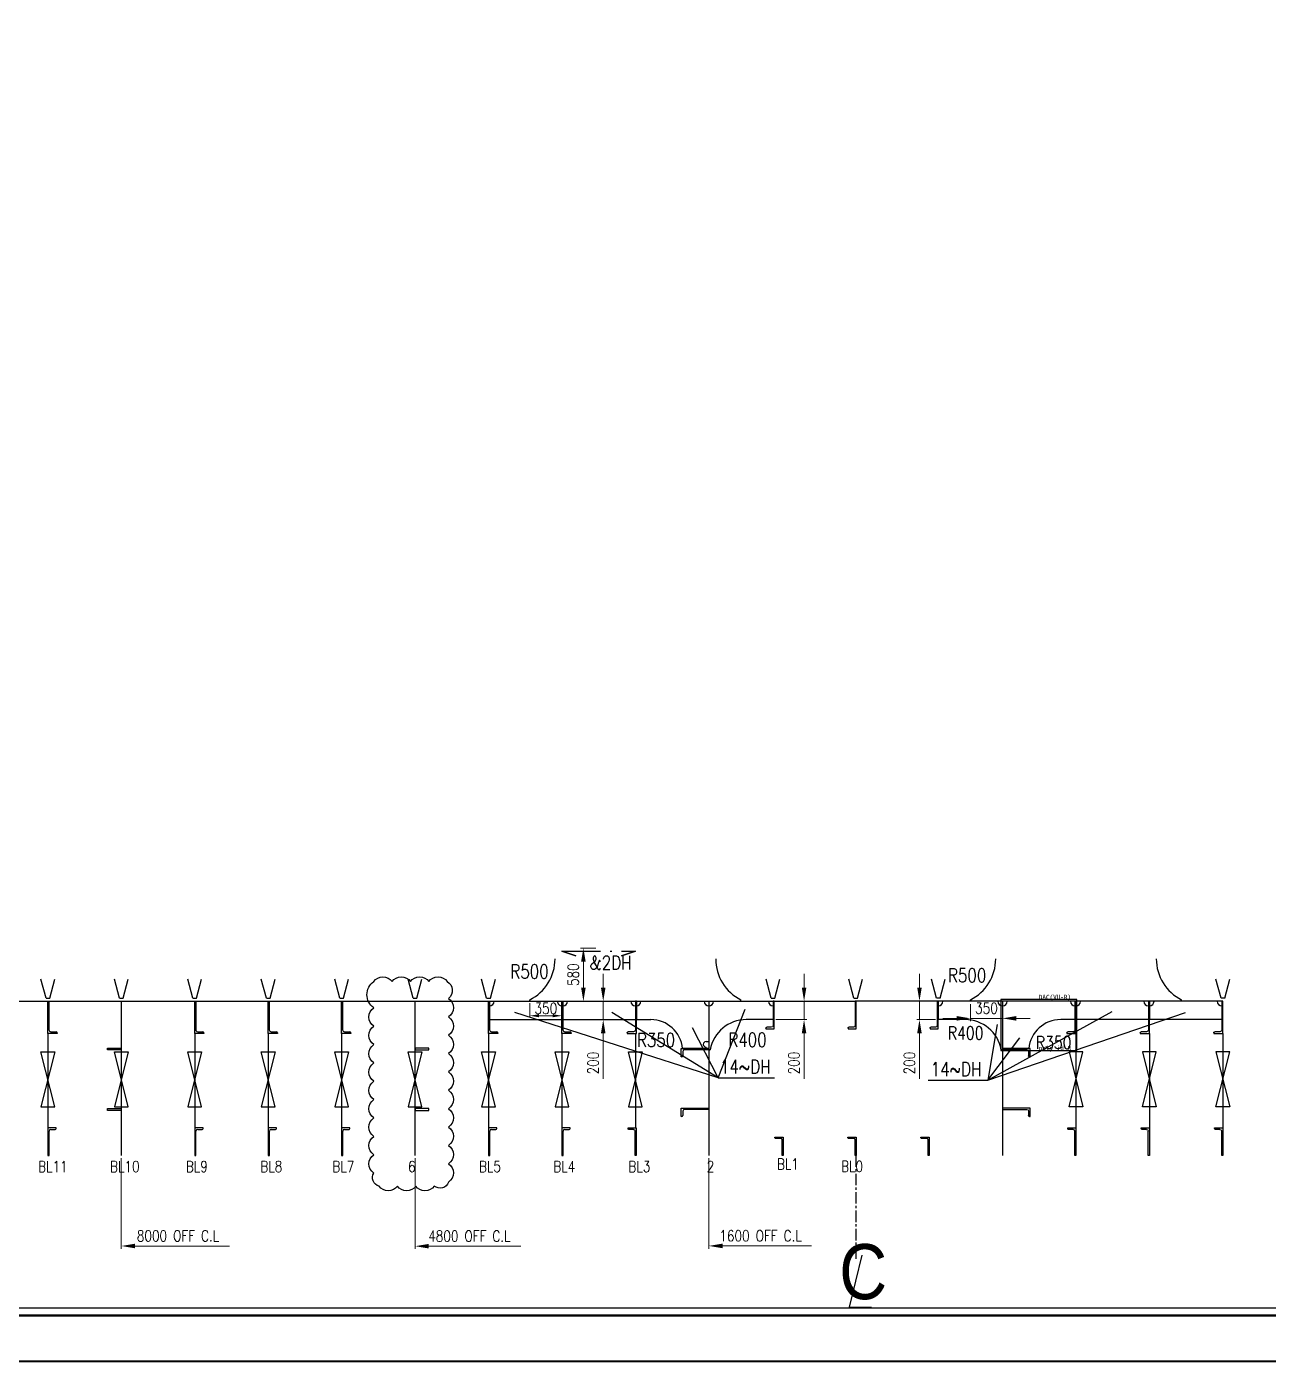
# Model space of a CAD drawing. Header units: millimetres. Extents: x 207778 to 249778, y -30286 to -586.
# Drawn here: x 221622 to 235148, y -30286 to -15747 of the extents above; entities that cross this region are included whole.
import ezdxf

# ---------------------------------------------------------------- set-up
doc = ezdxf.new("R2010")
doc.units = ezdxf.units.MM
doc.header["$LTSCALE"] = 100
for name, pattern in [('CENTER', [2, 1.25, -0.25, 0.25, -0.25]), ('JNRD_DBPointLine', [34, 24, -3, 0.5, -3, 0.5, -3]), ('JNRD_PointLine', [6.48, 4.2, -1.05, 0.18, -1.05])]:
    doc.linetypes.add(name, pattern=pattern)
for name, color, linetype in [('100-TX1', 7, 'Continuous'), ('200-CO3', 7, 'Continuous'), ('200-DO4', 7, 'JNRD_DBPointLine'), ('Braket', 30, 'Continuous'), ('L', 254, 'Continuous'), ('Plate_Visible', 3, 'Continuous'), ('Stiffener_Visible', 1, 'JNRD_PointLine'), ('图面分割框', 1, 'Continuous'), ('模糊匹配_自由边', 7, 'Continuous'), ('模糊匹配_非自由边', 7, 'Continuous')]:
    doc.layers.add(name, color=color, linetype=linetype)
doc.layers.add('正式送审前修改', color=6, linetype='Continuous', plot=False)
doc.styles.add('HZDXF', font='short.shx', dxfattribs={"width": 0.8, "bigfont": 'hzdxf.shx'})
doc.styles.add('JNRD_E1', font='romans.shx', dxfattribs={"width": 0.8})
doc.styles.get("Standard").update_dxf_attribs({"font": ''})
doc.styles.add('STYLE2', font='romans.shx', dxfattribs={"width": 0.8, "height": 120, "bigfont": 'xc02.shx'})
doc.styles.get('Standard').set_extended_font_data('SimSun')
doc.dimstyles.new('Jnrd_D120', dxfattribs={"dimtxt": 120, "dimasz": 100, "dimexe": 20, "dimexo": 20, "dimgap": 20, "dimtad": 1, "dimdec": 0, "dimrnd": 0.5, "dimtxsty": 'JNRD_E1', "dimcen": 0, "dimclrd": 1, "dimclre": 1, "dimclrt": 2, "dimazin": 3, "dimtfac": 1, "dimtdec": 0, "dimtmove": 0, "dimatfit": 3, "dimlwd": 5, "dimlwe": 5})
doc.dimstyles.new('Jnrd_D150', dxfattribs={"dimtxt": 120, "dimasz": 150, "dimexe": 30, "dimexo": 30, "dimgap": 50, "dimtad": 1, "dimdec": 0, "dimrnd": 0.5, "dimtxsty": 'JNRD_E1', "dimcen": 0, "dimclrd": 1, "dimclre": 1, "dimclrt": 2, "dimazin": 3, "dimtfac": 1, "dimtdec": 0, "dimtmove": 0, "dimatfit": 3, "dimlwd": 5, "dimlwe": 5})

# ---------------------------------------------------------------- blocks, each defined once
blk = doc.blocks.new('TK')
at = {"color": 0, "lineweight": 50}
blk.add_line((55097, -29769), (94097, -29769), dxfattribs=at)
at = {"color": 0}
blk.add_line((52597, -30270), (94597, -30270), dxfattribs=at)
blk = doc.blocks.new('*U33')
at = {"layer": 'L'}
for p, q in [((0, -350), (0, 0)), ((0, 0), (11, 0)), ((11, 0), (11, -311)), ((100, -350), (0, -350)), ((33, -333), (89, -333)), ((100, -344), (100, -350))]:
    blk.add_line(p, q, dxfattribs=at)
for centre, radius, start, end in [((33, -311), 22, 180, 270), ((89, -344), 11, 360, 90)]:
    blk.add_arc(centre, radius, start, end, dxfattribs=at)
blk = doc.blocks.new('*U34')
at = {"layer": 'L'}
for p, q in [((0, -300), (0, 0)), ((0, 0), (13, 0)), ((13, 0), (13, -264)), ((32, -283), (80.5, -283)), ((90, -300), (0, -300)), ((90, -292.5), (90, -300))]:
    blk.add_line(p, q, dxfattribs=at)
for centre, radius, start, end in [((32, -264), 19, 180, 270), ((80.5, -292.5), 9.5, 360, 90)]:
    blk.add_arc(centre, radius, start, end, dxfattribs=at)
blk = doc.blocks.new('*U35')
at = {"layer": 'L'}
for p, q in [((-90, 193), (-90, 200)), ((-90, 200), (0, 200)), ((-23, 186), (-83, 186)), ((-9, 0), (-9, 172)), ((0, 200), (0, 0)), ((0, 0), (-9, 0))]:
    blk.add_line(p, q, dxfattribs=at)
for centre, radius, start, end in [((-83, 193), 7, 180, 270), ((-23, 172), 14, 0, 90)]:
    blk.add_arc(centre, radius, start, end, dxfattribs=at)
blk = doc.blocks.new('*U13')
at = {"layer": 'L'}
for p, q in [((0, -300), (0, 0)), ((0, 0), (13, 0)), ((13, 0), (13, -264)), ((32, -283), (80.5, -283)), ((90, -300), (0, -300)), ((90, -292.5), (90, -300))]:
    blk.add_line(p, q, dxfattribs=at)
for centre, radius, start, end in [((32, -264), 19, 180, 270), ((80.5, -292.5), 9.5, 360, 90)]:
    blk.add_arc(centre, radius, start, end, dxfattribs=at)
blk = doc.blocks.new('*U11')
at = {"layer": 'L'}
for p, q in [((90, 300), (0, 300)), ((0, 300), (0, 0)), ((90, 292.5), (90, 300)), ((13, 0), (13, 264)), ((32, 283), (80.5, 283)), ((0, 0), (13, 0))]:
    blk.add_line(p, q, dxfattribs=at)
for centre, radius, start, end in [((80.5, 292.5), 9.5, 270, 0), ((32, 264), 19, 90, 180)]:
    blk.add_arc(centre, radius, start, end, dxfattribs=at)
blk = doc.blocks.new('*D60')
at = {"color": 1, "lineweight": 5}
for p, q in [((227103, -26384), (227103, -26542)), ((227453, -26384), (227453, -26542)), ((227353, -26522), (227203, -26522))]:
    blk.add_line(p, q, dxfattribs=at)
at = {"color": 1}
for points in [[(227203, -26505), (227203, -26538), (227103, -26522)], [(227353, -26538), (227353, -26505), (227453, -26522)]]:
    blk.add_solid(points, dxfattribs=at)
at = {"layer": 'Defpoints', "color": 0}
for p in [(227103, -26364), (227453, -26364), (227103, -26522)]:
    blk.add_point(p, dxfattribs=at)
at = {"color": 2, "insert": (227278, -26442), "char_height": 120, "attachment_point": 5, "style": 'JNRD_E1'}
blk.add_mtext('\\A1;350', dxfattribs=at)
blk = doc.blocks.new('*D61')
at = {"color": 1, "lineweight": 5}
for p, q in [((227903, -26214), (227903, -26064)), ((227849, -26364), (227933, -26364)), ((227903, -26364), (227903, -26564)), ((227849, -26564), (227933, -26564)), ((227903, -26714), (227903, -27210))]:
    blk.add_line(p, q, dxfattribs=at)
at = {"color": 1}
for points in [[(227878, -26214), (227928, -26214), (227903, -26364)], [(227928, -26714), (227878, -26714), (227903, -26564)]]:
    blk.add_solid(points, dxfattribs=at)
at = {"layer": 'Defpoints', "color": 0}
for p in [(227819, -26364), (227819, -26564), (227903, -26564)]:
    blk.add_point(p, dxfattribs=at)
at = {"color": 2, "insert": (227793, -27037), "char_height": 120, "attachment_point": 5, "rotation": 90, "style": 'JNRD_E1'}
blk.add_mtext('\\A1;200', dxfattribs=at)
blk = doc.blocks.new('*D62')
at = {"color": 1, "lineweight": 5}
for p, q in [((227823, -25784), (227657, -25784)), ((227687, -25934), (227687, -26214)), ((227823, -26364), (227657, -26364))]:
    blk.add_line(p, q, dxfattribs=at)
at = {"color": 1}
for points in [[(227712, -25934), (227662, -25934), (227687, -25784)], [(227662, -26214), (227712, -26214), (227687, -26364)]]:
    blk.add_solid(points, dxfattribs=at)
at = {"layer": 'Defpoints', "color": 0}
for p in [(227853, -25784), (227687, -26364), (227853, -26364)]:
    blk.add_point(p, dxfattribs=at)
at = {"color": 2, "insert": (227577, -26074), "char_height": 120, "attachment_point": 5, "rotation": 90, "style": 'JNRD_E1'}
blk.add_mtext('\\A1;580', dxfattribs=at)
blk = doc.blocks.new('*D46')
at = {"color": 1, "lineweight": 5}
for p, q in [((230091, -26214), (230091, -26064)), ((229783, -26364), (230121, -26364)), ((230091, -26364), (230091, -26564)), ((229783, -26564), (230121, -26564)), ((230091, -26714), (230091, -27210))]:
    blk.add_line(p, q, dxfattribs=at)
at = {"color": 1}
for points in [[(230066, -26214), (230116, -26214), (230091, -26364)], [(230116, -26714), (230066, -26714), (230091, -26564)]]:
    blk.add_solid(points, dxfattribs=at)
at = {"layer": 'Defpoints', "color": 0}
for p in [(229753, -26364), (229753, -26564), (230091, -26564)]:
    blk.add_point(p, dxfattribs=at)
at = {"color": 2, "insert": (229981, -27037), "char_height": 120, "attachment_point": 5, "rotation": 90, "style": 'JNRD_E1'}
blk.add_mtext('\\A1;200', dxfattribs=at)
blk = doc.blocks.new('*D47')
at = {"color": 1, "lineweight": 5}
for p, q in [((231903, -26394), (231903, -26580)), ((232253, -26394), (232253, -26580)), ((231753, -26550), (231603, -26550)), ((232253, -26550), (231903, -26550)), ((232403, -26550), (232553, -26550))]:
    blk.add_line(p, q, dxfattribs=at)
at = {"color": 1}
for points in [[(231753, -26575), (231753, -26525), (231903, -26550)], [(232403, -26525), (232403, -26575), (232253, -26550)]]:
    blk.add_solid(points, dxfattribs=at)
at = {"layer": 'Defpoints', "color": 0}
for p in [(231903, -26364), (232253, -26364), (231903, -26550)]:
    blk.add_point(p, dxfattribs=at)
at = {"color": 2, "insert": (232078, -26440), "char_height": 120, "attachment_point": 5, "style": 'JNRD_E1'}
blk.add_mtext('\\A1;350', dxfattribs=at)
blk = doc.blocks.new('*D48')
at = {"color": 1, "lineweight": 5}
for p, q in [((231348, -26214), (231348, -26064)), ((231523, -26364), (231318, -26364)), ((231348, -26364), (231348, -26564)), ((231523, -26564), (231318, -26564)), ((231348, -26714), (231348, -27210))]:
    blk.add_line(p, q, dxfattribs=at)
at = {"color": 1}
for points in [[(231323, -26214), (231373, -26214), (231348, -26364)], [(231373, -26714), (231323, -26714), (231348, -26564)]]:
    blk.add_solid(points, dxfattribs=at)
at = {"layer": 'Defpoints', "color": 0}
for p in [(231553, -26364), (231348, -26564), (231553, -26564)]:
    blk.add_point(p, dxfattribs=at)
at = {"color": 2, "insert": (231238, -27037), "char_height": 120, "attachment_point": 5, "rotation": 90, "style": 'JNRD_E1'}
blk.add_mtext('\\A1;200', dxfattribs=at)
blk = doc.blocks.new('*D49')
at = {"color": 1, "lineweight": 5}
for p, q in [((229053, -28074), (229053, -29059)), ((229203, -29029), (230172, -29029))]:
    blk.add_line(p, q, dxfattribs=at)
at = {"color": 1}
blk.add_solid([(229203, -29004), (229203, -29054), (229053, -29029)], dxfattribs=at)
at = {"layer": 'Defpoints', "color": 0}
for p in [(229053, -28044), (230181, -29029), (230181, -29029)]:
    blk.add_point(p, dxfattribs=at)
at = {"color": 2, "insert": (229617, -28919), "char_height": 120, "attachment_point": 5, "style": 'JNRD_E1'}
blk.add_mtext('\\A1;1600 OFF C.L', dxfattribs=at)
blk = doc.blocks.new('*D50')
at = {"color": 1, "lineweight": 5}
for p, q in [((225853, -28074), (225853, -29062)), ((226003, -29032), (227007, -29032))]:
    blk.add_line(p, q, dxfattribs=at)
at = {"color": 1}
blk.add_solid([(226003, -29007), (226003, -29057), (225853, -29032)], dxfattribs=at)
at = {"layer": 'Defpoints', "color": 0}
for p in [(225853, -28044), (227037, -29032), (227037, -29032)]:
    blk.add_point(p, dxfattribs=at)
at = {"color": 2, "insert": (226445, -28922), "char_height": 120, "attachment_point": 5, "style": 'JNRD_E1'}
blk.add_mtext('\\A1;4800 OFF C.L', dxfattribs=at)
blk = doc.blocks.new('*D51')
at = {"color": 1, "lineweight": 5}
for p, q in [((222653, -28074), (222653, -29060)), ((222803, -29030), (223833, -29030))]:
    blk.add_line(p, q, dxfattribs=at)
at = {"color": 1}
blk.add_solid([(222803, -29005), (222803, -29055), (222653, -29030)], dxfattribs=at)
at = {"layer": 'Defpoints', "color": 0}
for p in [(222653, -28044), (223889, -29030), (223889, -29030)]:
    blk.add_point(p, dxfattribs=at)
at = {"color": 2, "insert": (223271, -28920), "char_height": 120, "attachment_point": 5, "style": 'JNRD_E1'}
blk.add_mtext('\\A1;8000 OFF C.L', dxfattribs=at)
blk = doc.blocks.new('CL')
at = {"color": 2, "flags": 128}
blk.add_lwpolyline([(69.4, 290.3), (1.5, 6.3), (123, 6.3)], dxfattribs=at)
at = {"color": 2, "style": 'HZDXF', "width": 0.9}
blk.add_text('C', height=300, dxfattribs=at).set_placement((-53.5, 49.9))

msp = doc.modelspace()

# ---------------------------------------------------------------- linework, layer by layer
for p, q in [((226664.2, -26363.6), (226664.2, -26563.6)), ((227453.2, -26363.6), (227453.2, -26563.6)), ((227464.2, -26363.6), (227464.2, -26563.6)), ((228253.2, -26363.6), (228253.2, -26563.6)), ((228264.2, -26363.6), (228264.2, -26563.6)), ((229156.2, -27197.1), (229448, -26449)), ((229753.2, -26363.6), (229753.2, -26563.6)), ((231553.2, -26363.6), (231553.2, -26563.6)), ((233042.2, -26363.6), (233042.2, -26563.6)), ((233053.2, -26363.6), (233053.2, -26563.6)), ((233842.2, -26363.6), (233842.2, -26563.6)), ((233853.2, -26363.6), (233853.2, -26563.6)), ((234642.2, -26363.6), (234642.2, -26563.6)), ((229156.2, -27197.1), (226941.6, -26484.7)), ((229156.2, -27197.1), (227996.5, -26487.1)), ((232091, -27221.9), (233447.7, -26474.7)), ((232091, -27221.9), (234247.7, -26486.6)), ((229156.2, -27197.1), (228877.1, -26652.8)), ((232194.7, -26615.5), (232091, -27221.9)), ((229053.2, -26878.6), (228768.2, -26878.6)), ((229022.9, -26803.6), (229053.2, -26803.6)), ((229022.9, -26878.6), (229022.9, -26863.6)), ((232091, -27221.9), (232442.4, -26762.9)), ((232253.2, -26878.6), (232538.2, -26878.6))]:
    msp.add_line(p, q)
at = {"ltscale": 2}
for p, q in [((229156.2, -27197.1), (229770.6, -27197.1)), ((231441.6, -27221.9), (232091, -27221.9))]:
    msp.add_line(p, q, dxfattribs=at)
for centre, radius, start, end in [((226664.2, -26363.6), 50, 270, 0), ((227453, -26363.6), 50, 180, 270.19264), ((227464.2, -26363.6), 50, 270, 0), ((228253.2, -26363.6), 50, 180, 270), ((228264.2, -26363.6), 50, 270, 0), ((229053.2, -26363.6), 50, 180, 360), ((229753.2, -26363.6), 50, 180, 270), ((231553.2, -26363.6), 50, 270, 0), ((233053.2, -26363.6), 50, 270, 0), ((233842.2, -26363.6), 50, 180, 270), ((233853.2, -26363.6), 50, 270, 0), ((234642.2, -26363.6), 50, 180, 270), ((231844.7, -26963.6), 400, 10.36976, 90), ((229022.9, -26833.6), 30, 90, 270)]:
    msp.add_arc(centre, radius, start, end)
at = {"layer": '200-CO3', "ltscale": 2}
for p, q in [((221833.2, -26328.6), (221778.2, -26123.3)), ((221873.2, -26328.6), (221928.2, -26123.3)), ((222633.2, -26328.6), (222578.2, -26123.3)), ((222673.2, -26328.6), (222728.2, -26123.3)), ((223433.2, -26328.6), (223378.2, -26123.3)), ((223473.2, -26328.6), (223528.2, -26123.3)), ((224233.2, -26328.6), (224178.2, -26123.3)), ((224273.2, -26328.6), (224328.2, -26123.3)), ((225033.2, -26328.6), (224978.2, -26123.3)), ((225073.2, -26328.6), (225128.2, -26123.3)), ((225833.2, -26328.6), (225778.2, -26123.3)), ((225873.2, -26328.6), (225928.2, -26123.3)), ((226633.2, -26328.6), (226578.2, -26123.3)), ((226673.2, -26328.6), (226728.2, -26123.3)), ((229733.2, -26328.6), (229678.2, -26123.3)), ((229773.2, -26328.6), (229828.2, -26123.3)), ((230633.2, -26328.6), (230578.2, -26123.3)), ((230673.2, -26328.6), (230728.2, -26123.3)), ((231533.2, -26328.6), (231478.2, -26123.3)), ((231573.2, -26328.6), (231628.2, -26123.3)), ((234633.2, -26328.6), (234578.2, -26123.3)), ((234673.2, -26328.6), (234728.2, -26123.3)), ((221833.2, -26328.6), (221873.2, -26328.6)), ((222633.2, -26328.6), (222673.2, -26328.6)), ((223433.2, -26328.6), (223473.2, -26328.6)), ((224233.2, -26328.6), (224273.2, -26328.6)), ((225033.2, -26328.6), (225073.2, -26328.6)), ((225833.2, -26328.6), (225873.2, -26328.6)), ((226633.2, -26328.6), (226673.2, -26328.6)), ((227103.2, -26363.6), (227103.2, -26348.6)), ((229403.2, -26363.6), (229403.2, -26348.6)), ((229733.2, -26328.6), (229773.2, -26328.6)), ((230633.2, -26328.6), (230673.2, -26328.6)), ((231573.2, -26328.6), (231533.2, -26328.6)), ((231903.2, -26363.6), (231903.2, -26348.6)), ((234203.2, -26363.6), (234203.2, -26348.6)), ((234673.2, -26328.6), (234633.2, -26328.6)), ((226664.2, -26563.6), (227453.2, -26563.6)), ((227464.2, -26563.6), (228253.2, -26563.6)), ((228264.2, -26563.6), (228419.9, -26563.6)), ((229753.2, -26563.6), (229461.6, -26563.6)), ((231844.7, -26563.6), (231553.2, -26563.6)), ((233842.2, -26563.6), (233053.2, -26563.6)), ((234642.2, -26563.6), (233853.2, -26563.6)), ((229053.2, -26891.6), (229068.2, -26891.6)), ((232253.2, -26891.6), (232238.2, -26891.6))]:
    msp.add_line(p, q, dxfattribs=at)
at = {"layer": '200-CO3', "color": 1, "ltscale": 2}
msp.add_lwpolyline([(207778.4, -586), (249778.4, -586), (249778.4, -30286), (207778.4, -30286)], close=True, dxfattribs=at)
at = {"layer": '200-CO3', "color": 7, "linetype": 'Continuous'}
for points in [[(222653.2, -26893.6), (222503.2, -26893.6), (222503.2, -26873.6), (222653.2, -26873.6)], [(225853.2, -26893.6), (226003.2, -26893.6), (226003.2, -26873.6), (225853.2, -26873.6)], [(221928.2, -26913.6), (221778.2, -27513.6), (221928.2, -27513.6), (221778.2, -26913.6)], [(222728.2, -26913.6), (222578.2, -27513.6), (222728.2, -27513.6), (222578.2, -26913.6)], [(223528.2, -26913.6), (223378.2, -27513.6), (223528.2, -27513.6), (223378.2, -26913.6)], [(224328.2, -26913.6), (224178.2, -27513.6), (224328.2, -27513.6), (224178.2, -26913.6)], [(225128.2, -26913.6), (224978.2, -27513.6), (225128.2, -27513.6), (224978.2, -26913.6)], [(225928.2, -26913.6), (225778.2, -27513.6), (225928.2, -27513.6), (225778.2, -26913.6)], [(226728.2, -26913.6), (226578.2, -27513.6), (226728.2, -27513.6), (226578.2, -26913.6)], [(227528.2, -26913.6), (227378.2, -27513.6), (227528.2, -27513.6), (227378.2, -26913.6)], [(228328.2, -26913.6), (228178.2, -27513.6), (228328.2, -27513.6), (228178.2, -26913.6)], [(228328.2, -26913.6), (228178.2, -27513.6), (228328.2, -27513.6), (228178.2, -26913.6)], [(232978.2, -26913.6), (233128.2, -27513.6), (232978.2, -27513.6), (233128.2, -26913.6)], [(232978.2, -26913.6), (233128.2, -27513.6), (232978.2, -27513.6), (233128.2, -26913.6)], [(233778.2, -26913.6), (233928.2, -27513.6), (233778.2, -27513.6), (233928.2, -26913.6)], [(234578.2, -26913.6), (234728.2, -27513.6), (234578.2, -27513.6), (234728.2, -26913.6)], [(222653.2, -27553.6), (222503.2, -27553.6), (222503.2, -27533.6), (222653.2, -27533.6)], [(225853.2, -27553.6), (226003.2, -27553.6), (226003.2, -27533.6), (225853.2, -27533.6)]]:
    msp.add_lwpolyline(points, close=True, dxfattribs=at)
at = {"layer": '200-CO3', "ltscale": 2}
for centre, radius, start, end in [((226878.2, -25902.1), 500, 296.74116, 0), ((229628.2, -25902.1), 500, 180, 243.25379), ((231678.2, -25902.1), 500, 296.74368, 0), ((234428.2, -25902.1), 500, 180, 243.25884), ((228419.9, -26913.6), 350, 5.73917, 90), ((229461.6, -26963.6), 400, 90, 169.63024)]:
    msp.add_arc(centre, radius, start, end, dxfattribs=at)
at = {"layer": '200-DO4', "color": 1, "linetype": 'CENTER'}
msp.add_line((230653.2, -28043.6), (230653.2, -29175.1), dxfattribs=at)
at = {"layer": 'Braket'}
msp.add_lwpolyline([(232233.2, -26898.6), (233062.2, -26898.6), (233062.2, -26343.6), (232233.2, -26343.6)], close=True, dxfattribs=at)
at = {"layer": 'Plate_Visible'}
msp.add_line((217915.1, -26363.6), (230653.2, -26363.6), dxfattribs=at)
at = {"layer": 'Plate_Visible', "linetype": 'Continuous', "ltscale": 202.064}
for p, q in [((222653.2, -26363.6), (222653.2, -28043.6)), ((225853.2, -28043.6), (225853.2, -26363.6)), ((229053.2, -26363.6), (229053.2, -28043.6)), ((232253.2, -26363.6), (232253.2, -28043.6)), ((221853.2, -26713.6), (221853.2, -27743.6)), ((223453.2, -26713.6), (223453.2, -27743.6)), ((224253.2, -26713.6), (224253.2, -27743.6)), ((225053.2, -26713.6), (225053.2, -27743.6)), ((226653.2, -26713.6), (226653.2, -27743.6)), ((227453.2, -26713.6), (227453.2, -27743.6)), ((228253.2, -26713.6), (228253.2, -27743.6)), ((233053.2, -26713.6), (233053.2, -27743.6)), ((233853.2, -26713.6), (233853.2, -27743.6)), ((234653.2, -26713.6), (234653.2, -27743.6))]:
    msp.add_line(p, q, dxfattribs=at)
at = {"layer": 'Stiffener_Visible'}
msp.add_line((227453.2, -25818.6), (228253.2, -25818.6), dxfattribs=at)
at = {"layer": 'Stiffener_Visible', "linetype": 'Continuous'}
for points in [[(227453.2, -25818.6), (227603.2, -25868.6)], [(228253.2, -25818.6), (228103.2, -25868.6)]]:
    msp.add_lwpolyline(points, close=True, dxfattribs=at)
at = {"layer": '图面分割框'}
msp.add_lwpolyline([(211063.5, -2650.4), (249061.1, -2650.4), (249061.1, -29706.7), (211063.5, -29706.7)], close=True, dxfattribs=at)
at = {"layer": '模糊匹配_自由边', "ltscale": 2}
msp.add_line((233042.2, -26563.6), (232886.4, -26563.6), dxfattribs=at)
msp.add_arc((232886.4, -26913.6), 350, 90, 174.26083, dxfattribs=at)
at = {"layer": '模糊匹配_非自由边', "linetype": 'Continuous', "ltscale": 202.064}
for p, q in [((234653.1, -26363.6), (230653.2, -26363.6)), ((232253.2, -26363.6), (232253.2, -28043.6))]:
    msp.add_line(p, q, dxfattribs=at)
at = {"layer": '模糊匹配_非自由边'}
for centre, end in [((232253.2, -26363.6), 360), ((233042.2, -26363.6), 270)]:
    msp.add_arc(centre, 50, 180, end, dxfattribs=at)
at = {"layer": '正式送审前修改', "ltscale": 0.5}
msp.add_lwpolyline([(225403.2, -26148.9, -0.5205671), (225603.2, -26148.9, -0.5205671), (225803.2, -26148.9, -0.5205671), (226003.2, -26148.9, -0.5205671), (226203.2, -26148.9, -0.5205671), (226218.2, -26333.9, -0.5205671), (226218.2, -26533.9, -0.5205671), (226218.2, -26733.9, -0.5205671), (226218.2, -26933.9, -0.5205671), (226218.2, -27133.9, -0.5205671), (226218.2, -27333.9, -0.5205671), (226218.2, -27533.9, -0.5205671), (226218.2, -27733.9, -0.5205671), (226218.2, -27933.9, -0.5205671), (226218.2, -28133.9, -0.5205671), (226218.2, -28333.9, -0.5205671), (226061.4, -28377.2, -0.5205671), (225861.4, -28377.2, -0.5205671), (225661.4, -28377.2, -0.5205671), (225461.4, -28377.2, -0.5205671), (225403.2, -28235.4, -0.5205671), (225403.2, -28035.4, -0.5205671), (225403.2, -27835.4, -0.5205671), (225403.2, -27635.4, -0.5205671), (225403.2, -27435.4, -0.5205671), (225403.2, -27235.4, -0.5205671), (225403.2, -27035.4, -0.5205671), (225403.2, -26835.4, -0.5205671), (225403.2, -26635.4, -0.5205671), (225403.2, -26435.4, -0.5205671)], format="xyb", close=True, dxfattribs=at)

# ---------------------------------------------------------------- block references
for name, p in [('TK', (155181.5, -16.5)), ('*U33', (221853.2, -26363.6)), ('*U33', (223453.2, -26363.6)), ('*U33', (224253.2, -26363.6)), ('*U33', (225053.2, -26363.6)), ('*U33', (226653.2, -26363.6)), ('*U33', (227453.2, -26363.6)), ('*U11', (221853.2, -28043.6)), ('*U11', (223453.2, -28043.6)), ('*U11', (224253.2, -28043.6)), ('*U11', (225053.2, -28043.6)), ('*U11', (226653.2, -28043.6)), ('*U11', (227453.2, -28043.6)), ('*U35', (229862.2, -28043.6)), ('*U35', (230657.7, -28043.6)), ('*U35', (231453.2, -28043.6))]:
    msp.add_blockref(name, p)
at = {"xscale": -1}
for name, p, rotation in [('*U33', (228264.2, -26363.6), 359.9999999999997), ('*U34', (232253.2, -26878.6), 89.99999999999962), ('*U34', (232253.2, -26878.6), 89.99999999999991), ('*U34', (232253.2, -27528.6), 89.99999999999962), ('*U34', (232253.2, -27528.6), 89.99999999999991), ('*U11', (228263.2, -28043.6), 4.26026394e-08), ('*U11', (233053.2, -28043.6), 359.9999999573614)]:
    msp.add_blockref(name, p, dxfattribs=dict(at, rotation=rotation))
for name, p in [('*U13', (229766.2, -26363.6)), ('*U13', (230659.7, -26363.6)), ('*U13', (231553.2, -26363.6)), ('*U33', (233053.2, -26363.6)), ('*U33', (233853.2, -26363.6)), ('*U33', (234653.2, -26363.6)), ('*U11', (233853.2, -28043.6)), ('*U11', (234653.2, -28043.6))]:
    msp.add_blockref(name, p, dxfattribs=at)
at = {"rotation": 270}
for p in [(229053.2, -26878.6), (229053.2, -27528.6)]:
    msp.add_blockref('*U34', p, dxfattribs=at)
at = {"xscale": 2, "yscale": 2, "zscale": 2}
msp.add_blockref('CL', (230581, -29709.2), dxfattribs=at)

# ---------------------------------------------------------------- texts
at = {"color": 0, "style": 'STYLE2', "width": 0.8}
for s, p in [('&2DH', (227753, -26019.1)), ('14~DH', (229175.4, -27151.6)), ('14~DH', (231471.5, -27179))]:
    msp.add_text(s, height=150, dxfattribs=at).set_placement(p)
at = {"layer": '100-TX1', "style": 'JNRD_E1', "width": 0.8}
for s, height, p in [('R500', 150, (226892, -26114.6)), ('R500', 150, (231659.4, -26156.9)), ('R350', 150, (228270.3, -26860.9)), ('R400', 150, (229266.1, -26858.5)), ('R400', 140, (231656.7, -26779.1)), ('R350', 140, (232614.7, -26882.9))]:
    msp.add_text(s, height=height, dxfattribs=at).set_placement(p)
at = {"layer": '100-TX1', "color": 7, "linetype": 'Continuous', "style": 'JNRD_E1', "width": 0.8}
for s, p in [('BL11', (221747.8, -28224)), ('BL10', (222531.6, -28224)), ('BL9', (223356.5, -28224)), ('BL8', (224168.4, -28224)), ('BL7', (224952.6, -28224)), ('6', (225777.2, -28224)), ('BL5', (226549.7, -28224)), ('BL4', (227359.2, -28224)), ('BL3', (228178.2, -28224)), ('2', (229030.8, -28224)), ('BL1', (229795.5, -28198.2)), ('BL0', (230495.1, -28223))]:
    msp.add_text(s, height=120, dxfattribs=at).set_placement(p)
at = {"layer": 'Braket'}
for s, p in [('DAC(VU-R)', (232647.7, -26343.6)), ('poly_id 8', (232647.7, -26898.6))]:
    msp.add_text(s, height=50, dxfattribs=at).set_placement(p)

# ---------------------------------------------------------------- dimensions: what is measured, and where the dimension line sits
for p1, p2, distance, dimstyle, picture, middle in [((227853.2, -25783.6), (227853.2, -26363.6), -165.7, 'Jnrd_D150', '*D62', (227577.5, -26073.6)), ((227818.7, -26363.6), (227818.7, -26563.6), 84.4, 'Jnrd_D150', '*D61', (227793.1, -27037)), ((227453.2, -26363.6), (227103.2, -26363.6), 158.1, 'Jnrd_D120', '*D60', (227278.2, -26441.7))]:
    dim = msp.add_aligned_dim(p1=p1, p2=p2, distance=distance, dimstyle=dimstyle)
    dim.commit()
    dim.dimension.update_dxf_attribs({"geometry": picture, "text_midpoint": middle})
for base, p1, p2, picture, middle in [((230091.3, -26563.6), (229753.2, -26363.6), (229753.2, -26563.6), '*D46', (229981.3, -27037)), ((231348.2, -26563.6), (231553.2, -26363.6), (231553.2, -26563.6), '*D48', (231238.2, -27037))]:
    dim = msp.add_linear_dim(base=base, p1=p1, p2=p2, angle=90, dimstyle='Jnrd_D150')
    dim.commit()
    dim.dimension.update_dxf_attribs({"geometry": picture, "text_midpoint": middle})
dim = msp.add_linear_dim(base=(231903.2, -26550.5), p1=(232253.2, -26363.6), p2=(231903.2, -26363.6), dimstyle='Jnrd_D150')
dim.commit()
dim.dimension.update_dxf_attribs({"geometry": '*D47', "text_midpoint": (232078.2, -26440.5)})
for base, p1, p2, text, picture, middle in [((223889.2, -29030.1), (222653.2, -28043.6), (223889.2, -29030.1), '8000 OFF C.L', '*D51', (223271.2, -28920.1)), ((227036.6, -29031.6), (225853.2, -28043.6), (227036.6, -29031.6), '4800 OFF C.L', '*D50', (226444.9, -28921.6)), ((230180.6, -29029.4), (229053.2, -28043.6), (230180.6, -29029.4), '1600 OFF C.L', '*D49', (229616.9, -28919.4))]:
    dim = msp.add_linear_dim(base=base, p1=p1, p2=p2, text=text, dimstyle='Jnrd_D150', override={"dimsah": 1, "dimse2": 1, "dimsd2": 1})
    dim.commit()
    dim.dimension.update_dxf_attribs({"geometry": picture, "text_midpoint": middle})

doc.saveas('drawing.dxf')
